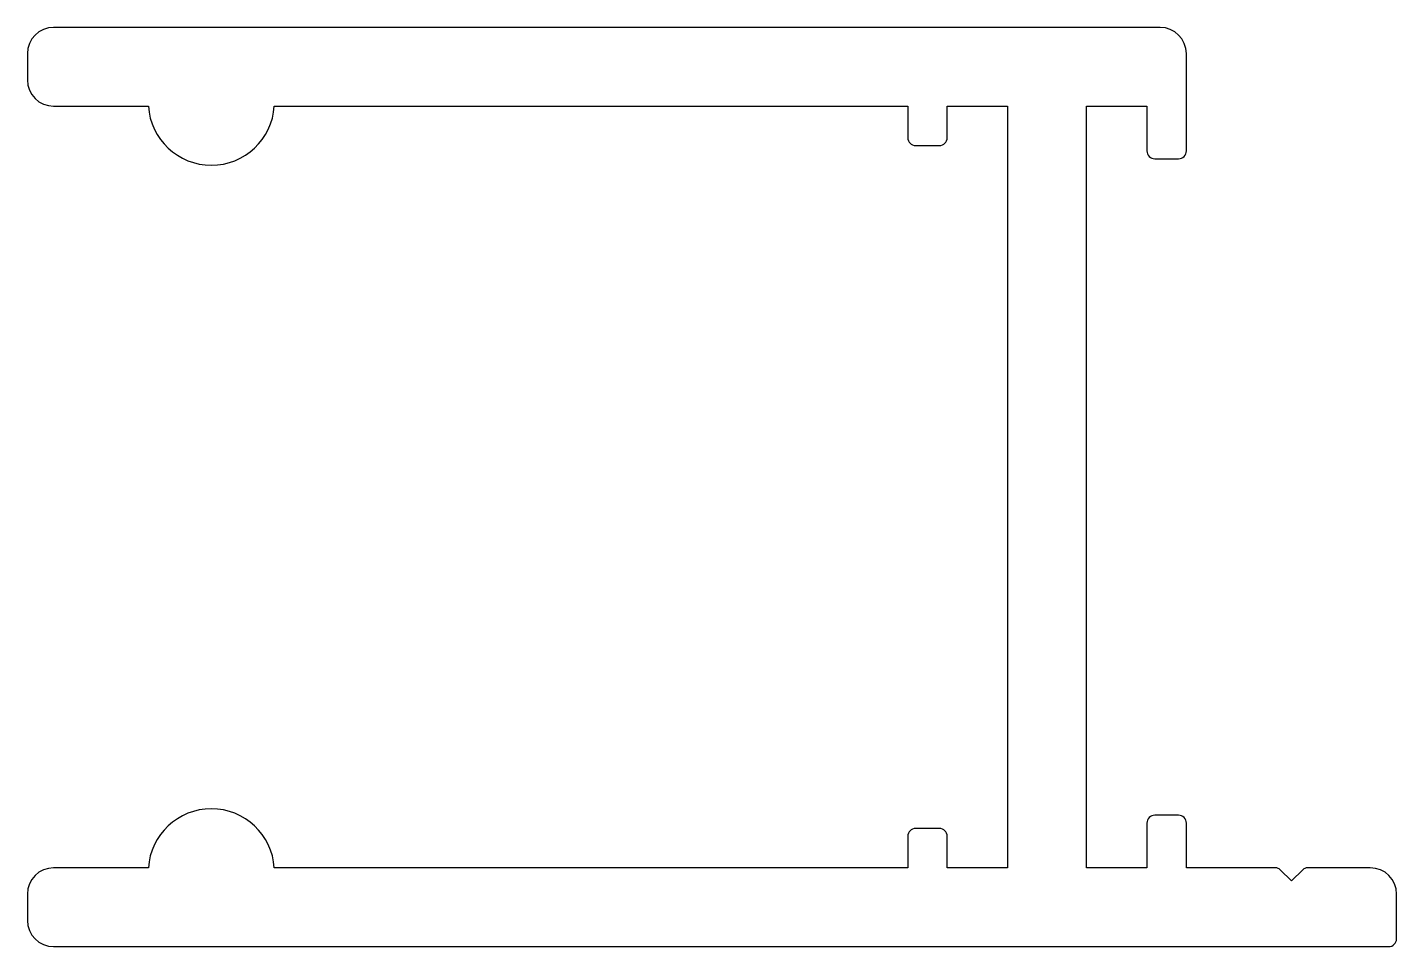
# Model space of a CAD drawing. Extents: x 491.3 to 543.4, y 737.6 to 772.6.
import ezdxf

# ---------------------------------------------------------------- set-up
doc = ezdxf.new("R2010")
doc.units = 0
doc.layers.get('0').update_dxf_attribs({"linetype": 'CONTINUOUS'})

msp = doc.modelspace()

# ---------------------------------------------------------------- linework, layer by layer
for p, q in [((534.417, 772.577, 221.007), (492.317, 772.577, 221.007)), ((491.317, 771.577, 221.007), (491.317, 770.577, 221.007)), ((535.417, 767.877, 221.007), (535.417, 771.577, 221.007)), ((492.317, 769.577, 221.007), (495.922, 769.577, 221.007)), ((500.713, 769.577, 221.007), (524.817, 769.577, 221.007)), ((524.817, 769.577, 221.007), (524.817, 768.377, 221.007)), ((526.317, 768.377, 221.007), (526.317, 769.577, 221.007)), ((526.317, 769.577, 221.007), (528.617, 769.577, 221.007)), ((528.617, 769.577, 221.007), (528.617, 740.577, 221.007)), ((531.617, 740.577, 221.007), (531.617, 769.577, 221.007)), ((531.617, 769.577, 221.007), (533.917, 769.577, 221.007)), ((533.917, 769.577, 221.007), (533.917, 767.877, 221.007)), ((525.117, 768.077, 221.007), (526.017, 768.077, 221.007)), ((534.217, 767.577, 221.007), (535.117, 767.577, 221.007)), ((535.117, 742.577, 221.007), (534.217, 742.577, 221.007)), ((526.017, 742.077, 221.007), (525.117, 742.077, 221.007)), ((533.917, 742.277, 221.007), (533.917, 740.577, 221.007)), ((535.417, 740.577, 221.007), (535.417, 742.277, 221.007)), ((524.817, 741.777, 221.007), (524.817, 740.577, 221.007)), ((526.317, 740.577, 221.007), (526.317, 741.777, 221.007)), ((495.922, 740.577, 221.007), (492.317, 740.577, 221.007)), ((524.817, 740.577, 221.007), (500.713, 740.577, 221.007)), ((528.617, 740.577, 221.007), (526.317, 740.577, 221.007)), ((533.917, 740.577, 221.007), (531.617, 740.577, 221.007)), ((538.814, 740.577, 221.007), (535.417, 740.577, 221.007)), ((539.417, 740.077, 221.007), (538.991, 740.504, 221.007)), ((539.844, 740.504, 221.007), (539.417, 740.077, 221.007)), ((542.417, 740.577, 221.007), (540.021, 740.577, 221.007)), ((491.317, 739.577, 221.007), (491.317, 738.577, 221.007)), ((543.417, 737.877, 221.007), (543.417, 739.577, 221.007)), ((492.317, 737.577, 221.007), (543.117, 737.577, 221.007))]:
    msp.add_line(p, q)
for centre, radius, start, end in [((492.317, 771.577, 221.007), 1, 90, 180), ((534.417, 771.577, 221.007), 1, 0, 90), ((492.317, 770.577, 221.007), 1, 180, 270), ((498.317, 769.727, 221.007), 2.4, 183.5833, 356.4167), ((525.117, 768.377, 221.007), 0.3, 180, 270), ((526.017, 768.377, 221.007), 0.3, 270, 360), ((534.217, 767.877, 221.007), 0.3, 180, 270), ((535.117, 767.877, 221.007), 0.3, 270, 0), ((498.317, 740.427, 221.007), 2.4, 3.5833, 176.4167), ((534.217, 742.277, 221.007), 0.3, 90, 180), ((535.117, 742.277, 221.007), 0.3, 0, 90), ((525.117, 741.777, 221.007), 0.3, 90, 180), ((526.017, 741.777, 221.007), 0.3, 0, 90), ((492.317, 739.577, 221.007), 1, 90, 180), ((538.814, 740.327, 221.007), 0.25, 45, 90), ((540.021, 740.327, 221.007), 0.25, 90, 135), ((542.417, 739.577, 221.007), 1, 0, 90), ((492.317, 738.577, 221.007), 1, 180, 270), ((543.117, 737.877, 221.007), 0.3, 270, 0)]:
    msp.add_arc(centre, radius, start, end)

doc.saveas('drawing.dxf')
